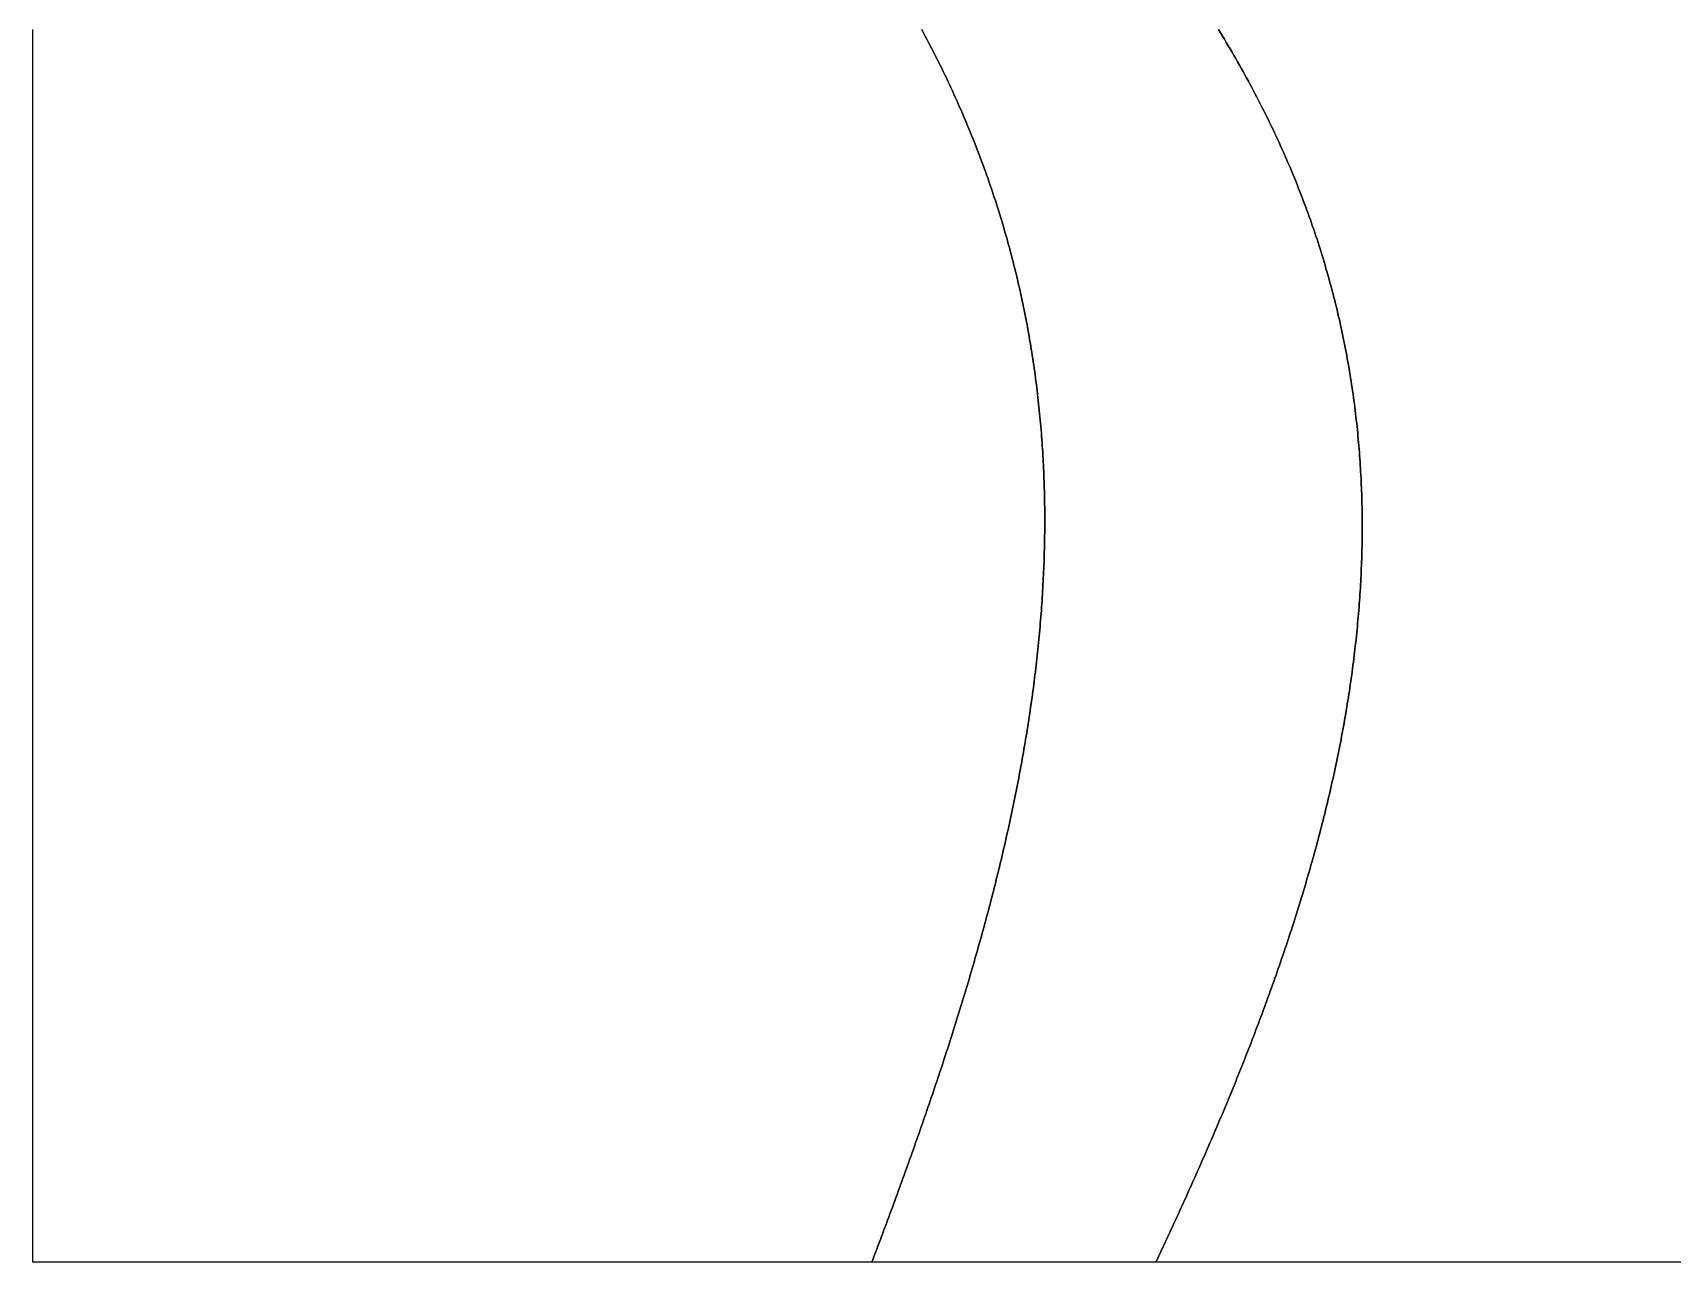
# Model space of a CAD drawing. Header units: millimetres. Extents: x 0 to 508, y 0 to 381.
# Drawn here: x 0 to 254, y 0 to 190.5 of the extents above; entities that cross this region are included whole.
import ezdxf

# ---------------------------------------------------------------- set-up
doc = ezdxf.new("R2010")
doc.units = ezdxf.units.MM
for name, color, linetype in [('P01_MAPLE', 3, 'CONTINUOUS'), ('P02_WALNUT', 3, 'CONTINUOUS'), ('P03_MAPLE', 3, 'CONTINUOUS')]:
    doc.layers.add(name, color=color, linetype=linetype)

msp = doc.modelspace()

# ---------------------------------------------------------------- linework, layer by layer
at = {"layer": 'P01_MAPLE'}
msp.add_lwpolyline([(137.733027, 191), (138, 190.5), (138.266643, 190), (138.531141, 189.5), (138.7935, 189), (139.053725, 188.5), (139.31182, 188), (139.567791, 187.5), (139.821642, 187), (140.073379, 186.5), (140.323007, 186), (140.57053, 185.5), (140.815954, 185), (141.059283, 184.5), (141.300523, 184), (141.539679, 183.5), (141.776755, 183), (142.011756, 182.5), (142.244688, 182), (142.475556, 181.5), (142.704364, 181), (142.931117, 180.5), (143.155821, 180), (143.37848, 179.5), (143.5991, 179), (143.817685, 178.5), (144.034241, 178), (144.248772, 177.5), (144.461284, 177), (144.671781, 176.5), (144.880268, 176), (145.086751, 175.5), (145.291234, 175), (145.493722, 174.5), (145.694221, 174), (145.892735, 173.5), (146.08927, 173), (146.28383, 172.5), (146.47642, 172), (146.667045, 171.5), (146.855711, 171), (147.042422, 170.5), (147.227183, 170), (147.41, 169.5), (147.590877, 169), (147.769819, 168.5), (147.946831, 168), (148.121919, 167.5), (148.295087, 167), (148.46634, 166.5), (148.635683, 166), (148.803121, 165.5), (148.96866, 165), (149.132303, 164.5), (149.294057, 164), (149.453926, 163.5), (149.611916, 163), (149.76803, 162.5), (149.922274, 162), (150.074654, 161.5), (150.225174, 161), (150.373838, 160.5), (150.520653, 160), (150.665623, 159.5), (150.808753, 159), (150.950048, 158.5), (151.089513, 158), (151.227153, 157.5), (151.362973, 157), (151.496979, 156.5), (151.629174, 156), (151.759564, 155.5), (151.888154, 155), (152.014949, 154.5), (152.139954, 154), (152.263175, 153.5), (152.384615, 153), (152.50428, 152.5), (152.622174, 152), (152.738304, 151.5), (152.852674, 151), (152.965289, 150.5), (153.076153, 150), (153.185273, 149.5), (153.292652, 149), (153.398296, 148.5), (153.50221, 148), (153.604399, 147.5), (153.704868, 147), (153.803621, 146.5), (153.900665, 146), (153.996003, 145.5), (154.089641, 145), (154.181583, 144.5), (154.271836, 144), (154.360403, 143.5), (154.44729, 143), (154.532502, 142.5), (154.616044, 142), (154.69792, 141.5), (154.778136, 141), (154.856696, 140.5), (154.933607, 140), (155.008872, 139.5), (155.082497, 139), (155.154486, 138.5), (155.224845, 138), (155.293579, 137.5), (155.360692, 137), (155.42619, 136.5), (155.490078, 136), (155.55236, 135.5), (155.613042, 135), (155.672129, 134.5), (155.729625, 134), (155.785535, 133.5), (155.839865, 133), (155.89262, 132.5), (155.943804, 132), (155.993423, 131.5), (156.041482, 131), (156.087985, 130.5), (156.132937, 130), (156.176344, 129.5), (156.21821, 129), (156.258541, 128.5), (156.297341, 128), (156.334616, 127.5), (156.37037, 127), (156.404609, 126.5), (156.437337, 126), (156.46856, 125.5), (156.498282, 125), (156.526508, 124.5), (156.553244, 124), (156.578494, 123.5), (156.602263, 123), (156.624557, 122.5), (156.64538, 122), (156.664738, 121.5), (156.682635, 121), (156.699076, 120.5), (156.714067, 120), (156.727612, 119.5), (156.739716, 119), (156.750384, 118.5), (156.759622, 118), (156.767434, 117.5), (156.773825, 117), (156.7788, 116.5), (156.782365, 116), (156.784524, 115.5), (156.785282, 115), (156.784645, 114.5), (156.782616, 114), (156.779202, 113.5), (156.774407, 113), (156.768236, 112.5), (156.760695, 112), (156.751787, 111.5), (156.741519, 111), (156.729894, 110.5), (156.716919, 110), (156.702598, 109.5), (156.686936, 109), (156.669938, 108.5), (156.65161, 108), (156.631955, 107.5), (156.610979, 107), (156.588688, 106.5), (156.565085, 106), (156.540177, 105.5), (156.513967, 105), (156.486462, 104.5), (156.457666, 104), (156.427583, 103.5), (156.39622, 103), (156.36358, 102.5), (156.32967, 102), (156.294493, 101.5), (156.258056, 101), (156.220362, 100.5), (156.181417, 100), (156.141227, 99.5), (156.099795, 99), (156.057127, 98.5), (156.013228, 98), (155.968103, 97.5), (155.921756, 97), (155.874194, 96.5), (155.82542, 96), (155.775441, 95.5), (155.72426, 95), (155.671883, 94.5), (155.618314, 94), (155.56356, 93.5), (155.507624, 93), (155.450512, 92.5), (155.392229, 92), (155.33278, 91.5), (155.272169, 91), (155.210403, 90.5), (155.147485, 90), (155.08342, 89.5), (155.018215, 89), (154.951873, 88.5), (154.8844, 88), (154.8158, 87.5), (154.746079, 87), (154.675242, 86.5), (154.603294, 86), (154.530239, 85.5), (154.456083, 85), (154.38083, 84.5), (154.304486, 84), (154.227056, 83.5), (154.148544, 83), (154.068956, 82.5), (153.988296, 82), (153.90657, 81.5), (153.823783, 81), (153.739939, 80.5), (153.655044, 80), (153.569102, 79.5), (153.482119, 79), (153.394099, 78.5), (153.305048, 78), (153.21497, 77.5), (153.123871, 77), (153.031755, 76.5), (152.938628, 76), (152.844494, 75.5), (152.749359, 75), (152.653227, 74.5), (152.556104, 74), (152.457993, 73.5), (152.358902, 73), (152.258834, 72.5), (152.157794, 72), (152.055787, 71.5), (151.952819, 71), (151.848894, 70.5), (151.744018, 70), (151.638195, 69.5), (151.53143, 69), (151.423729, 68.5), (151.315096, 68), (151.205536, 67.5), (151.095055, 67), (150.983657, 66.5), (150.871347, 66), (150.75813, 65.5), (150.644012, 65), (150.528997, 64.5), (150.41309, 64), (150.296296, 63.5), (150.178621, 63), (150.060069, 62.5), (149.940645, 62), (149.820354, 61.5), (149.699201, 61), (149.577192, 60.5), (149.454331, 60), (149.330622, 59.5), (149.206072, 59), (149.080686, 58.5), (148.954467, 58), (148.827421, 57.5), (148.699554, 57), (148.570869, 56.5), (148.441373, 56), (148.31107, 55.5), (148.179965, 55), (148.048062, 54.5), (147.915368, 54), (147.781887, 53.5), (147.647624, 53), (147.512584, 52.5), (147.376772, 52), (147.240193, 51.5), (147.102852, 51), (146.964754, 50.5), (146.825904, 50), (146.686307, 49.5), (146.545968, 49), (146.404892, 48.5), (146.263084, 48), (146.120548, 47.5), (145.977291, 47), (145.833316, 46.5), (145.68863, 46), (145.543236, 45.5), (145.39714, 45), (145.250347, 44.5), (145.102862, 44), (144.95469, 43.5), (144.805835, 43), (144.656304, 42.5), (144.5061, 42), (144.355229, 41.5), (144.203695, 41), (144.051505, 40.5), (143.898662, 40), (143.745172, 39.5), (143.59104, 39), (143.436271, 38.5), (143.280869, 38), (143.12484, 37.5), (142.968189, 37), (142.810921, 36.5), (142.65304, 36), (142.494552, 35.5), (142.335461, 35), (142.175774, 34.5), (142.015494, 34), (141.854626, 33.5), (141.693177, 33), (141.531149, 32.5), (141.36855, 32), (141.205383, 31.5), (141.041654, 31), (140.877367, 30.5), (140.712528, 30), (140.547141, 29.5), (140.381212, 29), (140.214746, 28.5), (140.047747, 28), (139.880221, 27.5), (139.712172, 27), (139.543606, 26.5), (139.374527, 26), (139.204941, 25.5), (139.034852, 25), (138.864266, 24.5), (138.693187, 24), (138.52162, 23.5), (138.349571, 23), (138.177045, 22.5), (138.004046, 22), (137.830579, 21.5), (137.65665, 21), (137.482263, 20.5), (137.307424, 20), (137.132137, 19.5), (136.956407, 19), (136.78024, 18.5), (136.60364, 18), (136.426612, 17.5), (136.249162, 17), (136.071294, 16.5), (135.893014, 16), (135.714325, 15.5), (135.535234, 15), (135.355746, 14.5), (135.175864, 14), (134.995595, 13.5), (134.814943, 13), (134.633913, 12.5), (134.452511, 12), (134.270741, 11.5), (134.088608, 11), (133.906117, 10.5), (133.723274, 10), (133.540082, 9.5), (133.356548, 9), (133.172676, 8.5), (132.988471, 8), (132.803939, 7.5), (132.619083, 7), (132.43391, 6.5), (132.248423, 6), (132.062629, 5.5), (131.876532, 5), (131.690137, 4.5), (131.503449, 4), (131.316473, 3.5), (131.129215, 3), (130.941678, 2.5), (130.753868, 2), (130.565791, 1.5), (130.37745, 1), (130.188852, 0.5), (130, 0), (0, 0), (0, 0.5), (0, 1), (0, 1.5), (0, 2), (0, 2.5), (0, 3), (0, 3.5), (0, 4), (0, 4.5), (0, 5), (0, 5.5), (0, 6), (0, 6.5), (0, 7), (0, 7.5), (0, 8), (0, 8.5), (0, 9), (0, 9.5), (0, 10), (0, 10.5), (0, 11), (0, 11.5), (0, 12), (0, 12.5), (0, 13), (0, 13.5), (0, 14), (0, 14.5), (0, 15), (0, 15.5), (0, 16), (0, 16.5), (0, 17), (0, 17.5), (0, 18), (0, 18.5), (0, 19), (0, 19.5), (0, 20), (0, 20.5), (0, 21), (0, 21.5), (0, 22), (0, 22.5), (0, 23), (0, 23.5), (0, 24), (0, 24.5), (0, 25), (0, 25.5), (0, 26), (0, 26.5), (0, 27), (0, 27.5), (0, 28), (0, 28.5), (0, 29), (0, 29.5), (0, 30), (0, 30.5), (0, 31), (0, 31.5), (0, 32), (0, 32.5), (0, 33), (0, 33.5), (0, 34), (0, 34.5), (0, 35), (0, 35.5), (0, 36), (0, 36.5), (0, 37), (0, 37.5), (0, 38), (0, 38.5), (0, 39), (0, 39.5), (0, 40), (0, 40.5), (0, 41), (0, 41.5), (0, 42), (0, 42.5), (0, 43), (0, 43.5), (0, 44), (0, 44.5), (0, 45), (0, 45.5), (0, 46), (0, 46.5), (0, 47), (0, 47.5), (0, 48), (0, 48.5), (0, 49), (0, 49.5), (0, 50), (0, 50.5), (0, 51), (0, 51.5), (0, 52), (0, 52.5), (0, 53), (0, 53.5), (0, 54), (0, 54.5), (0, 55), (0, 55.5), (0, 56), (0, 56.5), (0, 57), (0, 57.5), (0, 58), (0, 58.5), (0, 59), (0, 59.5), (0, 60), (0, 60.5), (0, 61), (0, 61.5), (0, 62), (0, 62.5), (0, 63), (0, 63.5), (0, 64), (0, 64.5), (0, 65), (0, 65.5), (0, 66), (0, 66.5), (0, 67), (0, 67.5), (0, 68), (0, 68.5), (0, 69), (0, 69.5), (0, 70), (0, 70.5), (0, 71), (0, 71.5), (0, 72), (0, 72.5), (0, 73), (0, 73.5), (0, 74), (0, 74.5), (0, 75), (0, 75.5), (0, 76), (0, 76.5), (0, 77), (0, 77.5), (0, 78), (0, 78.5), (0, 79), (0, 79.5), (0, 80), (0, 80.5), (0, 81), (0, 81.5), (0, 82), (0, 82.5), (0, 83), (0, 83.5), (0, 84), (0, 84.5), (0, 85), (0, 85.5), (0, 86), (0, 86.5), (0, 87), (0, 87.5), (0, 88), (0, 88.5), (0, 89), (0, 89.5), (0, 90), (0, 90.5), (0, 91), (0, 91.5), (0, 92), (0, 92.5), (0, 93), (0, 93.5), (0, 94), (0, 94.5), (0, 95), (0, 95.5), (0, 96), (0, 96.5), (0, 97), (0, 97.5), (0, 98), (0, 98.5), (0, 99), (0, 99.5), (0, 100), (0, 100.5), (0, 101), (0, 101.5), (0, 102), (0, 102.5), (0, 103), (0, 103.5), (0, 104), (0, 104.5), (0, 105), (0, 105.5), (0, 106), (0, 106.5), (0, 107), (0, 107.5), (0, 108), (0, 108.5), (0, 109), (0, 109.5), (0, 110), (0, 110.5), (0, 111), (0, 111.5), (0, 112), (0, 112.5), (0, 113), (0, 113.5), (0, 114), (0, 114.5), (0, 115), (0, 115.5), (0, 116), (0, 116.5), (0, 117), (0, 117.5), (0, 118), (0, 118.5), (0, 119), (0, 119.5), (0, 120), (0, 120.5), (0, 121), (0, 121.5), (0, 122), (0, 122.5), (0, 123), (0, 123.5), (0, 124), (0, 124.5), (0, 125), (0, 125.5), (0, 126), (0, 126.5), (0, 127), (0, 127.5), (0, 128), (0, 128.5), (0, 129), (0, 129.5), (0, 130), (0, 130.5), (0, 131), (0, 131.5), (0, 132), (0, 132.5), (0, 133), (0, 133.5), (0, 134), (0, 134.5), (0, 135), (0, 135.5), (0, 136), (0, 136.5), (0, 137), (0, 137.5), (0, 138), (0, 138.5), (0, 139), (0, 139.5), (0, 140), (0, 140.5), (0, 141), (0, 141.5), (0, 142), (0, 142.5), (0, 143), (0, 143.5), (0, 144), (0, 144.5), (0, 145), (0, 145.5), (0, 146), (0, 146.5), (0, 147), (0, 147.5), (0, 148), (0, 148.5), (0, 149), (0, 149.5), (0, 150), (0, 150.5), (0, 151), (0, 151.5), (0, 152), (0, 152.5), (0, 153), (0, 153.5), (0, 154), (0, 154.5), (0, 155), (0, 155.5), (0, 156), (0, 156.5), (0, 157), (0, 157.5), (0, 158), (0, 158.5), (0, 159), (0, 159.5), (0, 160), (0, 160.5), (0, 161), (0, 161.5), (0, 162), (0, 162.5), (0, 163), (0, 163.5), (0, 164), (0, 164.5), (0, 165), (0, 165.5), (0, 166), (0, 166.5), (0, 167), (0, 167.5), (0, 168), (0, 168.5), (0, 169), (0, 169.5), (0, 170), (0, 170.5), (0, 171), (0, 171.5), (0, 172), (0, 172.5), (0, 173), (0, 173.5), (0, 174), (0, 174.5), (0, 175), (0, 175.5), (0, 176), (0, 176.5), (0, 177), (0, 177.5), (0, 178), (0, 178.5), (0, 179), (0, 179.5), (0, 180), (0, 180.5), (0, 181), (0, 181.5), (0, 182), (0, 182.5), (0, 183), (0, 183.5), (0, 184), (0, 184.5), (0, 185), (0, 185.5), (0, 186), (0, 186.5), (0, 187), (0, 187.5), (0, 188), (0, 188.5), (0, 189), (0, 189.5), (0, 190), (0, 190.5), (0, 191)], dxfattribs=at)
at = {"layer": 'P02_WALNUT'}
msp.add_lwpolyline([(183.693905, 191), (184, 190.5), (184.305889, 190), (184.609385, 189.5), (184.910495, 189), (185.209222, 188.5), (185.505573, 188), (185.799551, 187.5), (186.091163, 187), (186.380413, 186.5), (186.667307, 186), (186.951849, 185.5), (187.234045, 185), (187.5139, 184.5), (187.791418, 184), (188.066605, 183.5), (188.339467, 183), (188.610007, 182.5), (188.878232, 182), (189.144146, 181.5), (189.407755, 181), (189.669063, 180.5), (189.928076, 180), (190.184798, 179.5), (190.439236, 179), (190.691393, 178.5), (190.941276, 178), (191.188888, 177.5), (191.434236, 177), (191.677324, 176.5), (191.918157, 176), (192.156741, 175.5), (192.393081, 175), (192.627181, 174.5), (192.859047, 174), (193.088684, 173.5), (193.316098, 173), (193.541292, 172.5), (193.764272, 172), (193.985044, 171.5), (194.203612, 171), (194.419982, 170.5), (194.634158, 170), (194.846146, 169.5), (195.055951, 169), (195.263578, 168.5), (195.469032, 168), (195.672318, 167.5), (195.873441, 167), (196.072406, 166.5), (196.269219, 166), (196.463885, 165.5), (196.656408, 165), (196.846793, 164.5), (197.035047, 164), (197.221173, 163.5), (197.405177, 163), (197.587065, 162.5), (197.76684, 162), (197.944509, 161.5), (198.120077, 161), (198.293548, 160.5), (198.464927, 160), (198.63422, 159.5), (198.801432, 159), (198.966568, 158.5), (199.129633, 158), (199.290632, 157.5), (199.44957, 157), (199.606452, 156.5), (199.761284, 156), (199.91407, 155.5), (200.064816, 155), (200.213526, 154.5), (200.360207, 154), (200.504862, 153.5), (200.647497, 153), (200.788117, 152.5), (200.926728, 152), (201.063333, 151.5), (201.197939, 151), (201.330551, 150.5), (201.461173, 150), (201.589811, 149.5), (201.716469, 149), (201.841154, 148.5), (201.963869, 148), (202.084621, 147.5), (202.203413, 147), (202.320252, 146.5), (202.435142, 146), (202.548089, 145.5), (202.659097, 145), (202.768172, 144.5), (202.875319, 144), (202.980542, 143.5), (203.083848, 143), (203.18524, 142.5), (203.284725, 142), (203.382307, 141.5), (203.477991, 141), (203.571783, 140.5), (203.663687, 140), (203.753709, 139.5), (203.841854, 139), (203.928126, 138.5), (204.012532, 138), (204.095075, 137.5), (204.175762, 137), (204.254597, 136.5), (204.331585, 136), (204.406732, 135.5), (204.480042, 135), (204.551521, 134.5), (204.621174, 134), (204.689005, 133.5), (204.75502, 133), (204.819225, 132.5), (204.881623, 132), (204.942221, 131.5), (205.001023, 131), (205.058035, 130.5), (205.113261, 130), (205.166706, 129.5), (205.218377, 129), (205.268277, 128.5), (205.316412, 128), (205.362787, 127.5), (205.407407, 127), (205.450278, 126.5), (205.491404, 126), (205.53079, 125.5), (205.568442, 125), (205.604364, 124.5), (205.638562, 124), (205.671041, 123.5), (205.701806, 123), (205.730862, 122.5), (205.758213, 122), (205.783867, 121.5), (205.807826, 121), (205.830097, 120.5), (205.850684, 120), (205.869593, 119.5), (205.886829, 119), (205.902396, 118.5), (205.916301, 118), (205.928547, 117.5), (205.93914, 117), (205.948086, 116.5), (205.955389, 116), (205.961054, 115.5), (205.965087, 115), (205.967492, 114.5), (205.968275, 114), (205.967441, 113.5), (205.964995, 113), (205.960942, 112.5), (205.955287, 112), (205.948035, 111.5), (205.939191, 111), (205.928761, 110.5), (205.916749, 110), (205.903161, 109.5), (205.888001, 109), (205.871275, 108.5), (205.852988, 108), (205.833145, 107.5), (205.811752, 107), (205.788812, 106.5), (205.764332, 106), (205.738316, 105.5), (205.710769, 105), (205.681697, 104.5), (205.651105, 104), (205.618997, 103.5), (205.585379, 103), (205.550257, 102.5), (205.513634, 102), (205.475516, 101.5), (205.435909, 101), (205.394817, 100.5), (205.352246, 100), (205.3082, 99.5), (205.262685, 99), (205.215705, 98.5), (205.167267, 98), (205.117374, 97.5), (205.066032, 97), (205.013247, 96.5), (204.959023, 96), (204.903365, 95.5), (204.846279, 95), (204.787769, 94.5), (204.72784, 94), (204.666499, 93.5), (204.603749, 93), (204.539597, 92.5), (204.474046, 92), (204.407103, 91.5), (204.338771, 91), (204.269057, 90.5), (204.197966, 90), (204.125502, 89.5), (204.051671, 89), (203.976477, 88.5), (203.899926, 88), (203.822023, 87.5), (203.742774, 87), (203.662182, 86.5), (203.580254, 86), (203.496993, 85.5), (203.412407, 85), (203.326499, 84.5), (203.239274, 84), (203.150738, 83.5), (203.060896, 83), (202.969753, 82.5), (202.877314, 82), (202.783584, 81.5), (202.688568, 81), (202.592272, 80.5), (202.4947, 80), (202.395858, 79.5), (202.29575, 79), (202.194382, 78.5), (202.091758, 78), (201.987885, 77.5), (201.882766, 77), (201.776408, 76.5), (201.668815, 76), (201.559992, 75.5), (201.449945, 75), (201.338678, 74.5), (201.226196, 74), (201.112506, 73.5), (200.997611, 73), (200.881517, 72.5), (200.764229, 72), (200.645752, 71.5), (200.526092, 71), (200.405252, 70.5), (200.283239, 70), (200.160058, 69.5), (200.035713, 69), (199.91021, 68.5), (199.783553, 68), (199.655749, 67.5), (199.526801, 67), (199.396716, 66.5), (199.265498, 66), (199.133152, 65.5), (198.999683, 65), (198.865097, 64.5), (198.729398, 64), (198.592593, 63.5), (198.454684, 63), (198.315679, 62.5), (198.175582, 62), (198.034398, 61.5), (197.892132, 61), (197.748789, 60.5), (197.604375, 60), (197.458894, 59.5), (197.312352, 59), (197.164753, 58.5), (197.016103, 58), (196.866407, 57.5), (196.71567, 57), (196.563897, 56.5), (196.411093, 56), (196.257263, 55.5), (196.102413, 55), (195.946547, 54.5), (195.789671, 54), (195.63179, 53.5), (195.472908, 53), (195.313031, 52.5), (195.152164, 52), (194.990312, 51.5), (194.82748, 51), (194.663673, 50.5), (194.498897, 50), (194.333156, 49.5), (194.166456, 49), (193.998802, 48.5), (193.830198, 48), (193.66065, 47.5), (193.490163, 47), (193.318742, 46.5), (193.146392, 46), (192.973118, 45.5), (192.798926, 45), (192.62382, 44.5), (192.447806, 44), (192.270888, 43.5), (192.093072, 43), (191.914363, 42.5), (191.734765, 42), (191.554285, 41.5), (191.372927, 41), (191.190696, 40.5), (191.007598, 40), (190.823637, 39.5), (190.638818, 39), (190.453147, 38.5), (190.266629, 38), (190.079268, 37.5), (189.891071, 37), (189.702041, 36.5), (189.512185, 36), (189.321507, 35.5), (189.130012, 35), (188.937705, 34.5), (188.744593, 34), (188.550678, 33.5), (188.355968, 33), (188.160466, 32.5), (187.964178, 32), (187.767109, 31.5), (187.569264, 31), (187.370649, 30.5), (187.171267, 30), (186.971125, 29.5), (186.770228, 29), (186.56858, 28.5), (186.366187, 28), (186.163054, 27.5), (185.959185, 27), (185.754587, 26.5), (185.549264, 26), (185.34322, 25.5), (185.136463, 25), (184.928995, 24.5), (184.720823, 24), (184.511952, 23.5), (184.302386, 23), (184.092131, 22.5), (183.881192, 22), (183.669574, 21.5), (183.457282, 21), (183.244321, 20.5), (183.030697, 20), (182.816414, 19.5), (182.601477, 19), (182.385892, 18.5), (182.169664, 18), (181.952797, 17.5), (181.735297, 17), (181.517169, 16.5), (181.298419, 16), (181.07905, 15.5), (180.859069, 15), (180.63848, 14.5), (180.417288, 14), (180.1955, 13.5), (179.973118, 13), (179.75015, 12.5), (179.526599, 12), (179.302472, 11.5), (179.077772, 11), (178.852506, 10.5), (178.626677, 10), (178.400293, 9.5), (178.173356, 9), (177.945873, 8.5), (177.717849, 8), (177.489289, 7.5), (177.260197, 7), (177.03058, 6.5), (176.800441, 6), (176.569787, 5.5), (176.338622, 5), (176.106951, 4.5), (175.874779, 4), (175.642112, 3.5), (175.408955, 3), (175.175313, 2.5), (174.94119, 2), (174.706592, 1.5), (174.471525, 1), (174.235992, 0.5), (174, 0), (130, 0), (130.188852, 0.5), (130.37745, 1), (130.565791, 1.5), (130.753868, 2), (130.941678, 2.5), (131.129215, 3), (131.316473, 3.5), (131.503449, 4), (131.690137, 4.5), (131.876532, 5), (132.062629, 5.5), (132.248423, 6), (132.43391, 6.5), (132.619083, 7), (132.803939, 7.5), (132.988471, 8), (133.172676, 8.5), (133.356548, 9), (133.540082, 9.5), (133.723274, 10), (133.906117, 10.5), (134.088608, 11), (134.270741, 11.5), (134.452511, 12), (134.633913, 12.5), (134.814943, 13), (134.995595, 13.5), (135.175864, 14), (135.355746, 14.5), (135.535234, 15), (135.714325, 15.5), (135.893014, 16), (136.071294, 16.5), (136.249162, 17), (136.426612, 17.5), (136.60364, 18), (136.78024, 18.5), (136.956407, 19), (137.132137, 19.5), (137.307424, 20), (137.482263, 20.5), (137.65665, 21), (137.830579, 21.5), (138.004046, 22), (138.177045, 22.5), (138.349571, 23), (138.52162, 23.5), (138.693187, 24), (138.864266, 24.5), (139.034852, 25), (139.204941, 25.5), (139.374527, 26), (139.543606, 26.5), (139.712172, 27), (139.880221, 27.5), (140.047747, 28), (140.214746, 28.5), (140.381212, 29), (140.547141, 29.5), (140.712528, 30), (140.877367, 30.5), (141.041654, 31), (141.205383, 31.5), (141.36855, 32), (141.531149, 32.5), (141.693177, 33), (141.854626, 33.5), (142.015494, 34), (142.175774, 34.5), (142.335461, 35), (142.494552, 35.5), (142.65304, 36), (142.810921, 36.5), (142.968189, 37), (143.12484, 37.5), (143.280869, 38), (143.436271, 38.5), (143.59104, 39), (143.745172, 39.5), (143.898662, 40), (144.051505, 40.5), (144.203695, 41), (144.355229, 41.5), (144.5061, 42), (144.656304, 42.5), (144.805835, 43), (144.95469, 43.5), (145.102862, 44), (145.250347, 44.5), (145.39714, 45), (145.543236, 45.5), (145.68863, 46), (145.833316, 46.5), (145.977291, 47), (146.120548, 47.5), (146.263084, 48), (146.404892, 48.5), (146.545968, 49), (146.686307, 49.5), (146.825904, 50), (146.964754, 50.5), (147.102852, 51), (147.240193, 51.5), (147.376772, 52), (147.512584, 52.5), (147.647624, 53), (147.781887, 53.5), (147.915368, 54), (148.048062, 54.5), (148.179965, 55), (148.31107, 55.5), (148.441373, 56), (148.570869, 56.5), (148.699554, 57), (148.827421, 57.5), (148.954467, 58), (149.080686, 58.5), (149.206072, 59), (149.330622, 59.5), (149.454331, 60), (149.577192, 60.5), (149.699201, 61), (149.820354, 61.5), (149.940645, 62), (150.060069, 62.5), (150.178621, 63), (150.296296, 63.5), (150.41309, 64), (150.528997, 64.5), (150.644012, 65), (150.75813, 65.5), (150.871347, 66), (150.983657, 66.5), (151.095055, 67), (151.205536, 67.5), (151.315096, 68), (151.423729, 68.5), (151.53143, 69), (151.638195, 69.5), (151.744018, 70), (151.848894, 70.5), (151.952819, 71), (152.055787, 71.5), (152.157794, 72), (152.258834, 72.5), (152.358902, 73), (152.457993, 73.5), (152.556104, 74), (152.653227, 74.5), (152.749359, 75), (152.844494, 75.5), (152.938628, 76), (153.031755, 76.5), (153.123871, 77), (153.21497, 77.5), (153.305048, 78), (153.394099, 78.5), (153.482119, 79), (153.569102, 79.5), (153.655044, 80), (153.739939, 80.5), (153.823783, 81), (153.90657, 81.5), (153.988296, 82), (154.068956, 82.5), (154.148544, 83), (154.227056, 83.5), (154.304486, 84), (154.38083, 84.5), (154.456083, 85), (154.530239, 85.5), (154.603294, 86), (154.675242, 86.5), (154.746079, 87), (154.8158, 87.5), (154.8844, 88), (154.951873, 88.5), (155.018215, 89), (155.08342, 89.5), (155.147485, 90), (155.210403, 90.5), (155.272169, 91), (155.33278, 91.5), (155.392229, 92), (155.450512, 92.5), (155.507624, 93), (155.56356, 93.5), (155.618314, 94), (155.671883, 94.5), (155.72426, 95), (155.775441, 95.5), (155.82542, 96), (155.874194, 96.5), (155.921756, 97), (155.968103, 97.5), (156.013228, 98), (156.057127, 98.5), (156.099795, 99), (156.141227, 99.5), (156.181417, 100), (156.220362, 100.5), (156.258056, 101), (156.294493, 101.5), (156.32967, 102), (156.36358, 102.5), (156.39622, 103), (156.427583, 103.5), (156.457666, 104), (156.486462, 104.5), (156.513967, 105), (156.540177, 105.5), (156.565085, 106), (156.588688, 106.5), (156.610979, 107), (156.631955, 107.5), (156.65161, 108), (156.669938, 108.5), (156.686936, 109), (156.702598, 109.5), (156.716919, 110), (156.729894, 110.5), (156.741519, 111), (156.751787, 111.5), (156.760695, 112), (156.768236, 112.5), (156.774407, 113), (156.779202, 113.5), (156.782616, 114), (156.784645, 114.5), (156.785282, 115), (156.784524, 115.5), (156.782365, 116), (156.7788, 116.5), (156.773825, 117), (156.767434, 117.5), (156.759622, 118), (156.750384, 118.5), (156.739716, 119), (156.727612, 119.5), (156.714067, 120), (156.699076, 120.5), (156.682635, 121), (156.664738, 121.5), (156.64538, 122), (156.624557, 122.5), (156.602263, 123), (156.578494, 123.5), (156.553244, 124), (156.526508, 124.5), (156.498282, 125), (156.46856, 125.5), (156.437337, 126), (156.404609, 126.5), (156.37037, 127), (156.334616, 127.5), (156.297341, 128), (156.258541, 128.5), (156.21821, 129), (156.176344, 129.5), (156.132937, 130), (156.087985, 130.5), (156.041482, 131), (155.993423, 131.5), (155.943804, 132), (155.89262, 132.5), (155.839865, 133), (155.785535, 133.5), (155.729625, 134), (155.672129, 134.5), (155.613042, 135), (155.55236, 135.5), (155.490078, 136), (155.42619, 136.5), (155.360692, 137), (155.293579, 137.5), (155.224845, 138), (155.154486, 138.5), (155.082497, 139), (155.008872, 139.5), (154.933607, 140), (154.856696, 140.5), (154.778136, 141), (154.69792, 141.5), (154.616044, 142), (154.532502, 142.5), (154.44729, 143), (154.360403, 143.5), (154.271836, 144), (154.181583, 144.5), (154.089641, 145), (153.996003, 145.5), (153.900665, 146), (153.803621, 146.5), (153.704868, 147), (153.604399, 147.5), (153.50221, 148), (153.398296, 148.5), (153.292652, 149), (153.185273, 149.5), (153.076153, 150), (152.965289, 150.5), (152.852674, 151), (152.738304, 151.5), (152.622174, 152), (152.50428, 152.5), (152.384615, 153), (152.263175, 153.5), (152.139954, 154), (152.014949, 154.5), (151.888154, 155), (151.759564, 155.5), (151.629174, 156), (151.496979, 156.5), (151.362973, 157), (151.227153, 157.5), (151.089513, 158), (150.950048, 158.5), (150.808753, 159), (150.665623, 159.5), (150.520653, 160), (150.373838, 160.5), (150.225174, 161), (150.074654, 161.5), (149.922274, 162), (149.76803, 162.5), (149.611916, 163), (149.453926, 163.5), (149.294057, 164), (149.132303, 164.5), (148.96866, 165), (148.803121, 165.5), (148.635683, 166), (148.46634, 166.5), (148.295087, 167), (148.121919, 167.5), (147.946831, 168), (147.769819, 168.5), (147.590877, 169), (147.41, 169.5), (147.227183, 170), (147.042422, 170.5), (146.855711, 171), (146.667045, 171.5), (146.47642, 172), (146.28383, 172.5), (146.08927, 173), (145.892735, 173.5), (145.694221, 174), (145.493722, 174.5), (145.291234, 175), (145.086751, 175.5), (144.880268, 176), (144.671781, 176.5), (144.461284, 177), (144.248772, 177.5), (144.034241, 178), (143.817685, 178.5), (143.5991, 179), (143.37848, 179.5), (143.155821, 180), (142.931117, 180.5), (142.704364, 181), (142.475556, 181.5), (142.244688, 182), (142.011756, 182.5), (141.776755, 183), (141.539679, 183.5), (141.300523, 184), (141.059283, 184.5), (140.815954, 185), (140.57053, 185.5), (140.323007, 186), (140.073379, 186.5), (139.821642, 187), (139.567791, 187.5), (139.31182, 188), (139.053725, 188.5), (138.7935, 189), (138.531141, 189.5), (138.266643, 190), (138, 190.5), (137.733027, 191)], dxfattribs=at)
at = {"layer": 'P03_MAPLE'}
msp.add_lwpolyline([(334, 0), (174, 0), (174.235992, 0.5), (174.471525, 1), (174.706592, 1.5), (174.94119, 2), (175.175313, 2.5), (175.408955, 3), (175.642112, 3.5), (175.874779, 4), (176.106951, 4.5), (176.338622, 5), (176.569787, 5.5), (176.800441, 6), (177.03058, 6.5), (177.260197, 7), (177.489289, 7.5), (177.717849, 8), (177.945873, 8.5), (178.173356, 9), (178.400293, 9.5), (178.626677, 10), (178.852506, 10.5), (179.077772, 11), (179.302472, 11.5), (179.526599, 12), (179.75015, 12.5), (179.973118, 13), (180.1955, 13.5), (180.417288, 14), (180.63848, 14.5), (180.859069, 15), (181.07905, 15.5), (181.298419, 16), (181.517169, 16.5), (181.735297, 17), (181.952797, 17.5), (182.169664, 18), (182.385892, 18.5), (182.601477, 19), (182.816414, 19.5), (183.030697, 20), (183.244321, 20.5), (183.457282, 21), (183.669574, 21.5), (183.881192, 22), (184.092131, 22.5), (184.302386, 23), (184.511952, 23.5), (184.720823, 24), (184.928995, 24.5), (185.136463, 25), (185.34322, 25.5), (185.549264, 26), (185.754587, 26.5), (185.959185, 27), (186.163054, 27.5), (186.366187, 28), (186.56858, 28.5), (186.770228, 29), (186.971125, 29.5), (187.171267, 30), (187.370649, 30.5), (187.569264, 31), (187.767109, 31.5), (187.964178, 32), (188.160466, 32.5), (188.355968, 33), (188.550678, 33.5), (188.744593, 34), (188.937705, 34.5), (189.130012, 35), (189.321507, 35.5), (189.512185, 36), (189.702041, 36.5), (189.891071, 37), (190.079268, 37.5), (190.266629, 38), (190.453147, 38.5), (190.638818, 39), (190.823637, 39.5), (191.007598, 40), (191.190696, 40.5), (191.372927, 41), (191.554285, 41.5), (191.734765, 42), (191.914363, 42.5), (192.093072, 43), (192.270888, 43.5), (192.447806, 44), (192.62382, 44.5), (192.798926, 45), (192.973118, 45.5), (193.146392, 46), (193.318742, 46.5), (193.490163, 47), (193.66065, 47.5), (193.830198, 48), (193.998802, 48.5), (194.166456, 49), (194.333156, 49.5), (194.498897, 50), (194.663673, 50.5), (194.82748, 51), (194.990312, 51.5), (195.152164, 52), (195.313031, 52.5), (195.472908, 53), (195.63179, 53.5), (195.789671, 54), (195.946547, 54.5), (196.102413, 55), (196.257263, 55.5), (196.411093, 56), (196.563897, 56.5), (196.71567, 57), (196.866407, 57.5), (197.016103, 58), (197.164753, 58.5), (197.312352, 59), (197.458894, 59.5), (197.604375, 60), (197.748789, 60.5), (197.892132, 61), (198.034398, 61.5), (198.175582, 62), (198.315679, 62.5), (198.454684, 63), (198.592593, 63.5), (198.729398, 64), (198.865097, 64.5), (198.999683, 65), (199.133152, 65.5), (199.265498, 66), (199.396716, 66.5), (199.526801, 67), (199.655749, 67.5), (199.783553, 68), (199.91021, 68.5), (200.035713, 69), (200.160058, 69.5), (200.283239, 70), (200.405252, 70.5), (200.526092, 71), (200.645752, 71.5), (200.764229, 72), (200.881517, 72.5), (200.997611, 73), (201.112506, 73.5), (201.226196, 74), (201.338678, 74.5), (201.449945, 75), (201.559992, 75.5), (201.668815, 76), (201.776408, 76.5), (201.882766, 77), (201.987885, 77.5), (202.091758, 78), (202.194382, 78.5), (202.29575, 79), (202.395858, 79.5), (202.4947, 80), (202.592272, 80.5), (202.688568, 81), (202.783584, 81.5), (202.877314, 82), (202.969753, 82.5), (203.060896, 83), (203.150738, 83.5), (203.239274, 84), (203.326499, 84.5), (203.412407, 85), (203.496993, 85.5), (203.580254, 86), (203.662182, 86.5), (203.742774, 87), (203.822023, 87.5), (203.899926, 88), (203.976477, 88.5), (204.051671, 89), (204.125502, 89.5), (204.197966, 90), (204.269057, 90.5), (204.338771, 91), (204.407103, 91.5), (204.474046, 92), (204.539597, 92.5), (204.603749, 93), (204.666499, 93.5), (204.72784, 94), (204.787769, 94.5), (204.846279, 95), (204.903365, 95.5), (204.959023, 96), (205.013247, 96.5), (205.066032, 97), (205.117374, 97.5), (205.167267, 98), (205.215705, 98.5), (205.262685, 99), (205.3082, 99.5), (205.352246, 100), (205.394817, 100.5), (205.435909, 101), (205.475516, 101.5), (205.513634, 102), (205.550257, 102.5), (205.585379, 103), (205.618997, 103.5), (205.651105, 104), (205.681697, 104.5), (205.710769, 105), (205.738316, 105.5), (205.764332, 106), (205.788812, 106.5), (205.811752, 107), (205.833145, 107.5), (205.852988, 108), (205.871275, 108.5), (205.888001, 109), (205.903161, 109.5), (205.916749, 110), (205.928761, 110.5), (205.939191, 111), (205.948035, 111.5), (205.955287, 112), (205.960942, 112.5), (205.964995, 113), (205.967441, 113.5), (205.968275, 114), (205.967492, 114.5), (205.965087, 115), (205.961054, 115.5), (205.955389, 116), (205.948086, 116.5), (205.93914, 117), (205.928547, 117.5), (205.916301, 118), (205.902396, 118.5), (205.886829, 119), (205.869593, 119.5), (205.850684, 120), (205.830097, 120.5), (205.807826, 121), (205.783867, 121.5), (205.758213, 122), (205.730862, 122.5), (205.701806, 123), (205.671041, 123.5), (205.638562, 124), (205.604364, 124.5), (205.568442, 125), (205.53079, 125.5), (205.491404, 126), (205.450278, 126.5), (205.407407, 127), (205.362787, 127.5), (205.316412, 128), (205.268277, 128.5), (205.218377, 129), (205.166706, 129.5), (205.113261, 130), (205.058035, 130.5), (205.001023, 131), (204.942221, 131.5), (204.881623, 132), (204.819225, 132.5), (204.75502, 133), (204.689005, 133.5), (204.621174, 134), (204.551521, 134.5), (204.480042, 135), (204.406732, 135.5), (204.331585, 136), (204.254597, 136.5), (204.175762, 137), (204.095075, 137.5), (204.012532, 138), (203.928126, 138.5), (203.841854, 139), (203.753709, 139.5), (203.663687, 140), (203.571783, 140.5), (203.477991, 141), (203.382307, 141.5), (203.284725, 142), (203.18524, 142.5), (203.083848, 143), (202.980542, 143.5), (202.875319, 144), (202.768172, 144.5), (202.659097, 145), (202.548089, 145.5), (202.435142, 146), (202.320252, 146.5), (202.203413, 147), (202.084621, 147.5), (201.963869, 148), (201.841154, 148.5), (201.716469, 149), (201.589811, 149.5), (201.461173, 150), (201.330551, 150.5), (201.197939, 151), (201.063333, 151.5), (200.926728, 152), (200.788117, 152.5), (200.647497, 153), (200.504862, 153.5), (200.360207, 154), (200.213526, 154.5), (200.064816, 155), (199.91407, 155.5), (199.761284, 156), (199.606452, 156.5), (199.44957, 157), (199.290632, 157.5), (199.129633, 158), (198.966568, 158.5), (198.801432, 159), (198.63422, 159.5), (198.464927, 160), (198.293548, 160.5), (198.120077, 161), (197.944509, 161.5), (197.76684, 162), (197.587065, 162.5), (197.405177, 163), (197.221173, 163.5), (197.035047, 164), (196.846793, 164.5), (196.656408, 165), (196.463885, 165.5), (196.269219, 166), (196.072406, 166.5), (195.873441, 167), (195.672318, 167.5), (195.469032, 168), (195.263578, 168.5), (195.055951, 169), (194.846146, 169.5), (194.634158, 170), (194.419982, 170.5), (194.203612, 171), (193.985044, 171.5), (193.764272, 172), (193.541292, 172.5), (193.316098, 173), (193.088684, 173.5), (192.859047, 174), (192.627181, 174.5), (192.393081, 175), (192.156741, 175.5), (191.918157, 176), (191.677324, 176.5), (191.434236, 177), (191.188888, 177.5), (190.941276, 178), (190.691393, 178.5), (190.439236, 179), (190.184798, 179.5), (189.928076, 180), (189.669063, 180.5), (189.407755, 181), (189.144146, 181.5), (188.878232, 182), (188.610007, 182.5), (188.339467, 183), (188.066605, 183.5), (187.791418, 184), (187.5139, 184.5), (187.234045, 185), (186.951849, 185.5), (186.667307, 186), (186.380413, 186.5), (186.091163, 187), (185.799551, 187.5), (185.505573, 188), (185.209222, 188.5), (184.910495, 189), (184.609385, 189.5), (184.305889, 190), (184, 190.5), (183.693905, 191)], dxfattribs=at)

doc.saveas('drawing.dxf')
